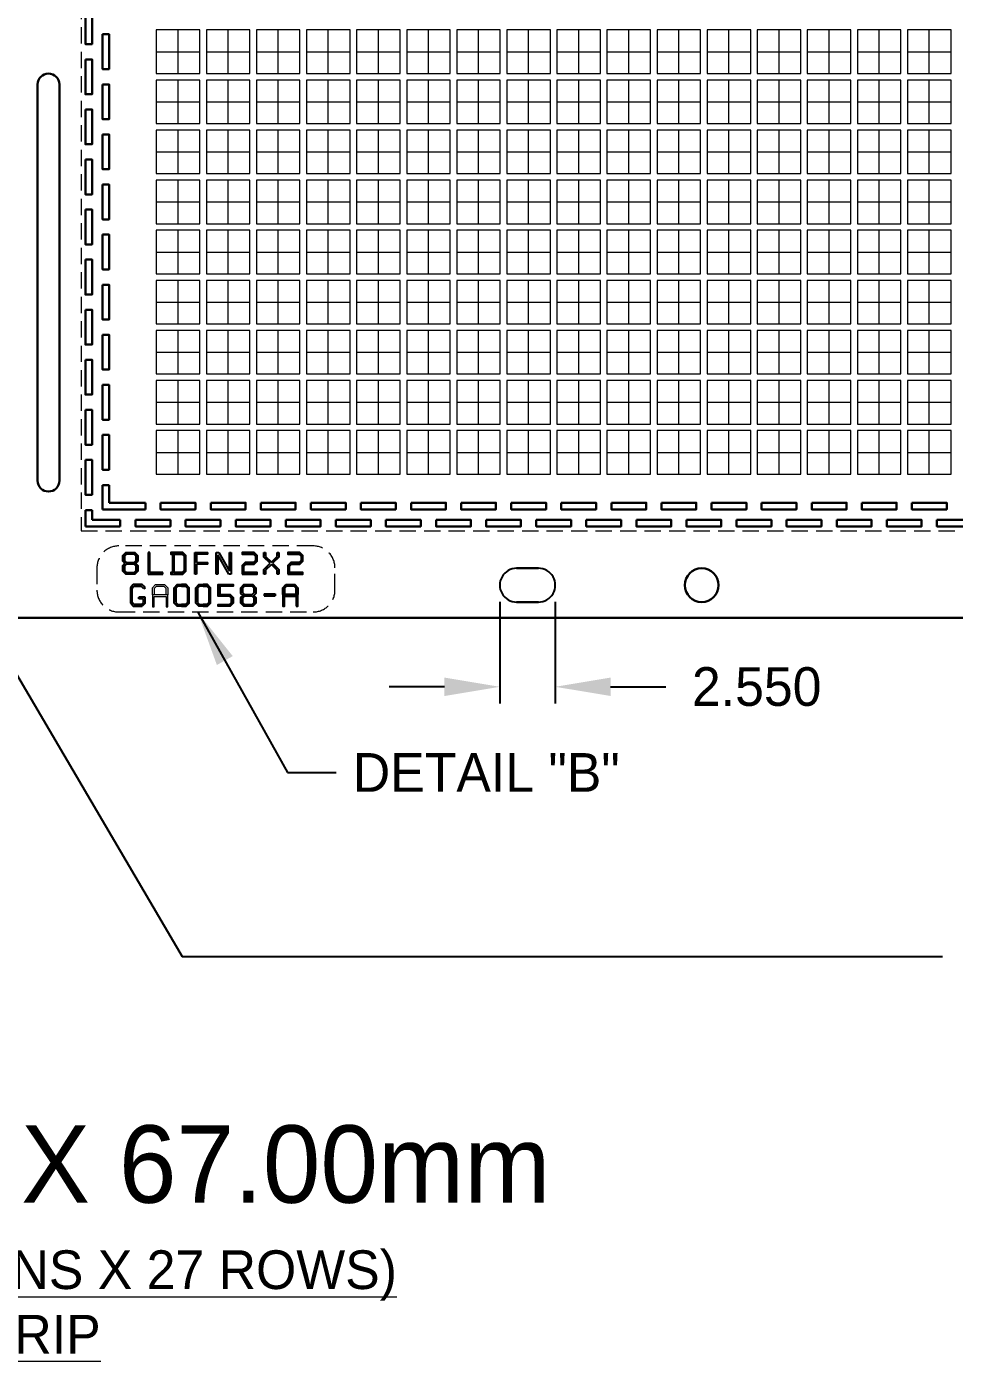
# Model space of a CAD drawing. Extents: x 421 to 684, y -247 to -113.
# Drawn here: x 551.9 to 594.5, y -243.9 to -182.6 of the extents above; entities that cross this region are included whole.
import ezdxf

# ---------------------------------------------------------------- set-up
doc = ezdxf.new("R2010")
doc.units = 0
doc.header["$LTSCALE"] = 3
doc.header["$MEASUREMENT"] = 0
for name, pattern in [('CENTER', [2, 1.25, -0.25, 0.25, -0.25]), ('HIDDEN', [0.375, 0.25, -0.125]), ('PHANTOM', [2.5, 1.25, -0.25, 0.25, -0.25, 0.25, -0.25])]:
    doc.linetypes.add(name, pattern=pattern)
doc.layers.add('5', color=90, linetype='Continuous')
doc.layers.add('998', color=50, linetype='Continuous')
for name, color, linetype, lineweight in [('CLIN', 1, 'CENTER', 15), ('DETAIL', 6, 'HIDDEN', 15), ('DIM', 4, 'Continuous', 13), ('HIDN', 6, 'HIDDEN', 15), ('OBJ', 3, 'Continuous', 30), ('OBJ1', 7, 'Continuous', 30), ('PHANTOM', 5, 'PHANTOM', 15), ('TEXT', 2, 'Continuous', 20)]:
    doc.layers.add(name, color=color, linetype=linetype, lineweight=lineweight)
doc.dimstyles.new('3DEC X 1', dxfattribs={"dimtxt": 1.778, "dimasz": 2.54, "dimexe": 0.762, "dimexo": 0.762, "dimgap": 0.762, "dimtad": 0, "dimdec": 3, "dimzin": 0, "dimdsep": 46, "dimtxsty": 'Standard', "dimcen": 0, "dimadec": 0, "dimazin": 0, "dimtfac": 1, "dimtdec": 3, "dimtofl": 0, "dimtmove": 0, "dimatfit": 3, "dimfxl": 1, "dimtolj": 1, "dimtzin": 0, "dimarcsym": 0})
doc.dimstyles.new('3DEC X 1 DIA', dxfattribs={"dimtxt": 1.778, "dimasz": 2.54, "dimexe": 0.762, "dimexo": 0.762, "dimgap": 0.762, "dimtad": 0, "dimtoh": 1, "dimdec": 3, "dimzin": 0, "dimdsep": 46, "dimtxsty": 'Standard', "dimcen": 0, "dimadec": 0, "dimazin": 0, "dimtfac": 1, "dimtdec": 3, "dimtofl": 0, "dimtmove": 0, "dimatfit": 3, "dimfxl": 1, "dimtolj": 1, "dimtzin": 0, "dimarcsym": 0})

# ---------------------------------------------------------------- blocks, each defined once
blk = doc.blocks.new('*D13')
at = {"layer": 'Defpoints', "color": 0, "transparency": 16777216}
for p in [(1010.191, -297.252), (1012.741, -297.252), (1012.741, -301.92)]:
    blk.add_point(p, dxfattribs=at)
at = {"layer": 'DIM', "color": 0, "lineweight": -2, "transparency": 16777216}
for p, q in [((1010.191, -298.014), (1010.191, -302.682)), ((1012.741, -298.014), (1012.741, -302.682)), ((1007.651, -301.92), (1005.111, -301.92)), ((1015.281, -301.92), (1017.821, -301.92))]:
    blk.add_line(p, q, dxfattribs=at)
at = {"layer": 'DIM', "color": 0, "transparency": 16777216}
for points in [[(1007.651, -301.496), (1007.651, -302.343), (1010.191, -301.92)], [(1015.281, -301.496), (1015.281, -302.343), (1012.741, -301.92)]]:
    blk.add_solid(points, dxfattribs=at)
at = {"layer": 'DIM', "color": 0, "transparency": 16777216, "insert": (1021.991, -301.92), "char_height": 1.778, "attachment_point": 5}
blk.add_mtext('\\A1;2.550', dxfattribs=at)

msp = doc.modelspace()

# ---------------------------------------------------------------- linework, layer by layer
at = {"layer": '5'}
for centre, start, end in [((574.4129, -208.2671), 89.988554, 270.011446), ((575.4132, -208.2671), 269.988554, 90.011446)]:
    msp.add_arc(centre, 0.7749, start, end, dxfattribs=at)
at = {"layer": '998', "extrusion": (0, 0, -1)}
for p, q in [((557.5601, -206.7694), (557.484, -206.7694)), ((557.484, -206.7694), (557.484, -207.7588)), ((557.5601, -207.6827), (557.5601, -206.7694)), ((562.8041, -206.9739), (562.8041, -206.7694)), ((562.8041, -206.7694), (562.8802, -206.7694)), ((563.0915, -207.2633), (562.8041, -206.9739)), ((562.8802, -206.7694), (562.8802, -206.9457)), ((562.8802, -206.9457), (563.1479, -207.2111)), ((563.1479, -207.2111), (563.4091, -206.9454)), ((563.4853, -206.9739), (563.1979, -207.2633)), ((563.4091, -206.9454), (563.4091, -206.7694)), ((563.4091, -206.7694), (563.4853, -206.7694)), ((563.4853, -206.7694), (563.4853, -206.9739)), ((557.484, -207.7588), (558.1652, -207.7588)), ((558.1652, -207.6827), (557.5601, -207.6827)), ((558.1652, -207.7588), (558.1652, -207.6827)), ((562.8041, -207.5506), (563.0915, -207.2633)), ((562.8041, -207.7588), (562.8041, -207.5506)), ((562.8802, -207.7588), (562.8041, -207.7588)), ((563.1479, -207.3193), (562.8802, -207.5825)), ((562.8802, -207.5825), (562.8802, -207.7588)), ((563.4091, -207.5828), (563.1479, -207.3193)), ((563.1979, -207.2633), (563.4853, -207.5506)), ((563.4091, -207.7588), (563.4091, -207.5828)), ((563.4853, -207.7588), (563.4091, -207.7588)), ((563.4853, -207.5506), (563.4853, -207.7588))]:
    msp.add_line(p, q, dxfattribs=at)
at = {"layer": '998'}
for p, q in [((559.6275, -206.8455), (559.6275, -206.7694)), ((559.6275, -206.7694), (560.2325, -206.7694)), ((560.2325, -206.8455), (559.6275, -206.8455)), ((559.6275, -207.7588), (559.6275, -206.8646)), ((559.6275, -206.8646), (559.7036, -206.8646)), ((559.7036, -206.8646), (559.7036, -207.2261)), ((560.2325, -206.8455), (560.2325, -206.7694)), ((560.6137, -207.76), (560.6137, -206.7694)), ((560.6137, -206.7694), (560.744, -206.7694)), ((560.69, -206.8664), (560.69, -207.76)), ((561.1997, -207.76), (560.69, -206.8664)), ((560.744, -206.7694), (561.2232, -207.6266)), ((561.2232, -207.6266), (561.2232, -206.7694)), ((561.2232, -206.7694), (561.2995, -206.7694)), ((561.2995, -206.7694), (561.2995, -207.76)), ((559.7036, -207.7588), (559.6275, -207.7588)), ((559.7036, -207.2261), (560.2325, -207.2261)), ((560.2325, -207.3022), (559.7036, -207.3022)), ((559.7036, -207.3022), (559.7036, -207.7588)), ((560.2325, -207.3022), (560.2325, -207.2261)), ((560.69, -207.76), (560.6137, -207.76)), ((561.2995, -207.76), (561.1997, -207.76)), ((556.8088, -208.2434), (556.6728, -208.3827)), ((556.6728, -208.3827), (556.6728, -208.427)), ((556.7489, -208.4115), (556.8383, -208.3195)), ((557.0134, -208.2434), (556.8088, -208.2434)), ((556.8383, -208.3195), (557.0134, -208.3195)), ((557.218, -208.2434), (557.0134, -208.2434)), ((557.0134, -208.2434), (557.0134, -208.3195)), ((557.0134, -208.3195), (557.0134, -208.2434)), ((557.0134, -208.3195), (557.177, -208.3195)), ((557.2956, -208.4411), (557.177, -208.3195)), ((557.2923, -208.3195), (557.218, -208.2434)), ((557.3539, -208.3827), (557.2923, -208.3195)), ((557.3539, -208.3827), (557.2956, -208.4411)), ((556.6728, -208.427), (556.6728, -209.0935)), ((556.7489, -209.0648), (556.7489, -208.4115)), ((557.0618, -208.8911), (557.0618, -208.8161)), ((557.3539, -208.8161), (557.0618, -208.8161)), ((557.2778, -208.8911), (557.0618, -208.8911)), ((557.2778, -209.0648), (557.2778, -208.8911)), ((557.3539, -209.0935), (557.3539, -208.8161)), ((562.8127, -208.6625), (562.8127, -208.7525)), ((562.8127, -208.6625), (563.3219, -208.6625)), ((562.8127, -208.7525), (563.3219, -208.7525)), ((563.3219, -208.6625), (563.3219, -208.7525)), ((556.6728, -209.0935), (556.8088, -209.2328)), ((556.8383, -209.1567), (556.7489, -209.0648)), ((556.8088, -209.2328), (556.9374, -209.2328)), ((556.9373, -209.1567), (556.8383, -209.1567)), ((557.1884, -209.1567), (556.9373, -209.1567)), ((556.9373, -209.1567), (556.9374, -209.2328)), ((556.9374, -209.2328), (556.9373, -209.1567)), ((556.9374, -209.2328), (557.218, -209.2328)), ((557.1884, -209.1567), (557.2778, -209.0648)), ((557.2923, -209.1567), (557.218, -209.2328)), ((557.3539, -209.0935), (557.2923, -209.1567))]:
    msp.add_line(p, q, dxfattribs=at)
at = {"layer": '998', "extrusion": (0, 0, -1)}
for points in [[(-556.6584, -206.8444), (-556.4927, -206.8444), (-556.4031, -206.9365), (-556.4031, -207.1334), (-556.4927, -207.2254), (-556.6584, -207.2254), (-556.6584, -207.3016), (-556.4927, -207.3016), (-556.4031, -207.3937), (-556.4031, -207.5906), (-556.4927, -207.6826), (-556.6584, -207.6826), (-556.6584, -207.7588), (-556.4631, -207.7588), (-556.3269, -207.6194), (-556.3269, -207.361), (-556.4237, -207.2619), (-556.3269, -207.1674), (-556.3269, -206.9077), (-556.4631, -206.7683), (-556.6584, -206.7683)], [(-557.0089, -207.1674), (-556.9121, -207.2619), (-557.0089, -207.361), (-557.0089, -207.6194), (-556.8727, -207.7588), (-556.6774, -207.7588), (-556.6774, -207.6826), (-556.8431, -207.6826), (-556.9327, -207.5906), (-556.9327, -207.3937), (-556.8431, -207.3016), (-556.6774, -207.3016), (-556.6774, -207.2254), (-556.8431, -207.2254), (-556.9327, -207.1334), (-556.9327, -206.9365), (-556.8431, -206.8444), (-556.6774, -206.8444), (-556.6774, -206.7683), (-556.8727, -206.7683), (-557.0089, -206.9077)], [(-559.1427, -207.5906), (-559.0532, -207.6826), (-558.6904, -207.6826), (-558.6904, -206.8635), (-558.6142, -206.8635), (-558.6142, -207.6826), (-558.537, -207.6826), (-558.537, -207.7588), (-559.0828, -207.7588), (-559.2189, -207.6194), (-559.2189, -206.9077), (-559.0828, -206.7683), (-558.537, -206.7683), (-558.537, -206.8444), (-559.0532, -206.8444), (-559.1427, -206.9365)], [(-561.3877, -209.0946), (-561.2516, -209.234), (-560.7058, -209.234), (-560.7058, -209.1578), (-561.222, -209.1578), (-561.3115, -209.0657), (-561.3115, -208.8645), (-561.222, -208.7724), (-560.7058, -208.7724), (-560.7058, -208.2434), (-561.3877, -208.2434), (-561.3877, -208.3196), (-560.782, -208.3196), (-560.782, -208.6962), (-561.2517, -208.6962), (-561.3877, -208.8339)], [(-562.0849, -208.3196), (-561.9192, -208.3196), (-561.8297, -208.4117), (-561.8297, -208.6085), (-561.9192, -208.7006), (-562.0849, -208.7006), (-562.0849, -208.7768), (-561.9192, -208.7768), (-561.8297, -208.8689), (-561.8297, -209.0657), (-561.9192, -209.1578), (-562.0849, -209.1578), (-562.0849, -209.234), (-561.8896, -209.234), (-561.7535, -209.0946), (-561.7535, -208.8362), (-561.8503, -208.7371), (-561.7535, -208.6426), (-561.7535, -208.3829), (-561.8896, -208.2434), (-562.0849, -208.2434)], [(-562.4354, -208.6426), (-562.3386, -208.7371), (-562.4354, -208.8362), (-562.4354, -209.0946), (-562.2993, -209.234), (-562.104, -209.234), (-562.104, -209.1578), (-562.2697, -209.1578), (-562.3592, -209.0657), (-562.3592, -208.8689), (-562.2697, -208.7768), (-562.104, -208.7768), (-562.104, -208.7006), (-562.2697, -208.7006), (-562.3592, -208.6085), (-562.3592, -208.4117), (-562.2697, -208.3196), (-562.104, -208.3196), (-562.104, -208.2434), (-562.2993, -208.2434), (-562.4354, -208.3829)], [(-563.8129, -208.2434), (-564.2226, -208.2434), (-564.3587, -208.3829), (-564.3587, -208.7006), (-564.2825, -208.7006), (-564.2825, -208.4117), (-564.193, -208.3196), (-563.8425, -208.3196), (-563.753, -208.4117), (-563.753, -208.7006), (-563.6768, -208.7006), (-563.6768, -208.3829)]]:
    msp.add_lwpolyline(points, close=True, dxfattribs=at)
at = {"layer": '998'}
for points in [[(561.8094, -207.7588), (562.4913, -207.7588), (562.4913, -207.6826), (561.8856, -207.6826), (561.8856, -207.3937), (561.9751, -207.3016), (562.3556, -207.3016), (562.4913, -207.1676), (562.4913, -206.9077), (562.3551, -206.7683), (561.8094, -206.7683), (561.8094, -206.8444), (562.3256, -206.8444), (562.4151, -206.9365), (562.4151, -207.1334), (562.3256, -207.2254), (561.9452, -207.2254), (561.8094, -207.3613)], [(563.9058, -207.7588), (564.5877, -207.7588), (564.5877, -207.6826), (563.982, -207.6826), (563.982, -207.3937), (564.0715, -207.3016), (564.452, -207.3016), (564.5877, -207.1676), (564.5877, -206.9077), (564.4516, -206.7683), (563.9058, -206.7683), (563.9058, -206.8444), (564.422, -206.8444), (564.5115, -206.9365), (564.5115, -207.1334), (564.422, -207.2254), (564.0417, -207.2254), (563.9058, -207.3613)], [(558.7629, -209.0654), (558.8523, -209.1578), (559.0276, -209.1578), (559.0276, -209.234), (558.8228, -209.234), (558.6867, -209.0946), (558.6867, -208.3829), (558.8228, -208.2434), (559.0276, -208.2434), (559.0276, -208.3196), (558.8524, -208.3196), (558.7629, -208.4117)], [(559.0276, -208.3196), (559.2022, -208.3196), (559.2924, -208.4068), (559.2924, -209.0657), (559.2029, -209.1578), (559.0276, -209.1578), (559.0276, -209.234), (559.2325, -209.234), (559.3686, -209.0946), (559.3686, -208.6625), (559.3686, -208.3829), (559.2325, -208.2434), (559.0276, -208.2434)], [(559.752, -209.0654), (559.8415, -209.1578), (560.0168, -209.1578), (560.0168, -209.234), (559.812, -209.234), (559.6759, -209.0946), (559.6759, -208.3829), (559.812, -208.2434), (560.0168, -208.2434), (560.0168, -208.3196), (559.8416, -208.3196), (559.752, -208.4117)], [(560.0168, -208.3196), (560.1914, -208.3196), (560.2816, -208.4068), (560.2816, -209.0657), (560.1921, -209.1578), (560.0168, -209.1578), (560.0168, -209.234), (560.2216, -209.234), (560.3578, -209.0946), (560.3578, -208.6625), (560.3578, -208.3829), (560.2216, -208.2434), (560.0168, -208.2434)], [(564.2825, -209.234), (564.3587, -209.234), (564.3587, -208.7006), (564.2825, -208.7006), (563.753, -208.7006), (563.6768, -208.7006), (563.6768, -209.234), (563.753, -209.234), (563.753, -208.7768), (564.2825, -208.7768)]]:
    msp.add_lwpolyline(points, close=True, dxfattribs=at)
at = {"layer": 'CLIN'}
for p, q in [((558.8626, -184.7671), (558.8626, -182.7671)), ((561.1626, -184.7671), (561.1626, -182.7671)), ((563.4626, -184.7671), (563.4626, -182.7671)), ((565.7626, -184.7671), (565.7626, -182.7671)), ((568.0626, -184.7671), (568.0626, -182.7671)), ((570.3626, -184.7671), (570.3626, -182.7671)), ((572.6626, -184.7671), (572.6626, -182.7671)), ((574.9626, -184.7671), (574.9626, -182.7671)), ((577.2626, -184.7671), (577.2626, -182.7671)), ((579.5626, -184.7671), (579.5626, -182.7671)), ((581.8626, -184.7671), (581.8626, -182.7671)), ((584.1626, -184.7671), (584.1626, -182.7671)), ((586.4626, -184.7671), (586.4626, -182.7671)), ((588.7626, -184.7671), (588.7626, -182.7671)), ((591.0626, -184.7671), (591.0626, -182.7671)), ((593.3626, -184.7671), (593.3626, -182.7671)), ((557.8626, -183.7671), (559.8626, -183.7671)), ((560.1626, -183.7671), (562.1626, -183.7671)), ((562.4626, -183.7671), (564.4626, -183.7671)), ((564.7626, -183.7671), (566.7626, -183.7671)), ((567.0626, -183.7671), (569.0626, -183.7671)), ((569.3626, -183.7671), (571.3626, -183.7671)), ((571.6626, -183.7671), (573.6626, -183.7671)), ((573.9626, -183.7671), (575.9626, -183.7671)), ((576.2626, -183.7671), (578.2626, -183.7671)), ((578.5626, -183.7671), (580.5626, -183.7671)), ((580.8626, -183.7671), (582.8626, -183.7671)), ((583.1626, -183.7671), (585.1626, -183.7671)), ((585.4626, -183.7671), (587.4626, -183.7671)), ((587.7626, -183.7671), (589.7626, -183.7671)), ((590.0626, -183.7671), (592.0626, -183.7671)), ((592.3626, -183.7671), (594.3626, -183.7671)), ((558.8626, -187.0671), (558.8626, -185.0671)), ((561.1626, -187.0671), (561.1626, -185.0671)), ((563.4626, -187.0671), (563.4626, -185.0671)), ((565.7626, -187.0671), (565.7626, -185.0671)), ((568.0626, -187.0671), (568.0626, -185.0671)), ((570.3626, -187.0671), (570.3626, -185.0671)), ((572.6626, -187.0671), (572.6626, -185.0671)), ((574.9626, -187.0671), (574.9626, -185.0671)), ((577.2626, -187.0671), (577.2626, -185.0671)), ((579.5626, -187.0671), (579.5626, -185.0671)), ((581.8626, -187.0671), (581.8626, -185.0671)), ((584.1626, -187.0671), (584.1626, -185.0671)), ((586.4626, -187.0671), (586.4626, -185.0671)), ((588.7626, -187.0671), (588.7626, -185.0671)), ((591.0626, -187.0671), (591.0626, -185.0671)), ((593.3626, -187.0671), (593.3626, -185.0671)), ((557.8626, -186.0671), (559.8626, -186.0671)), ((560.1626, -186.0671), (562.1626, -186.0671)), ((562.4626, -186.0671), (564.4626, -186.0671)), ((564.7626, -186.0671), (566.7626, -186.0671)), ((567.0626, -186.0671), (569.0626, -186.0671)), ((569.3626, -186.0671), (571.3626, -186.0671)), ((571.6626, -186.0671), (573.6626, -186.0671)), ((573.9626, -186.0671), (575.9626, -186.0671)), ((576.2626, -186.0671), (578.2626, -186.0671)), ((578.5626, -186.0671), (580.5626, -186.0671)), ((580.8626, -186.0671), (582.8626, -186.0671)), ((583.1626, -186.0671), (585.1626, -186.0671)), ((585.4626, -186.0671), (587.4626, -186.0671)), ((587.7626, -186.0671), (589.7626, -186.0671)), ((590.0626, -186.0671), (592.0626, -186.0671)), ((592.3626, -186.0671), (594.3626, -186.0671)), ((558.8626, -189.3671), (558.8626, -187.3671)), ((561.1626, -189.3671), (561.1626, -187.3671)), ((563.4626, -189.3671), (563.4626, -187.3671)), ((565.7626, -189.3671), (565.7626, -187.3671)), ((568.0626, -189.3671), (568.0626, -187.3671)), ((570.3626, -189.3671), (570.3626, -187.3671)), ((572.6626, -189.3671), (572.6626, -187.3671)), ((574.9626, -189.3671), (574.9626, -187.3671)), ((577.2626, -189.3671), (577.2626, -187.3671)), ((579.5626, -189.3671), (579.5626, -187.3671)), ((581.8626, -189.3671), (581.8626, -187.3671)), ((584.1626, -189.3671), (584.1626, -187.3671)), ((586.4626, -189.3671), (586.4626, -187.3671)), ((588.7626, -189.3671), (588.7626, -187.3671)), ((591.0626, -189.3671), (591.0626, -187.3671)), ((593.3626, -189.3671), (593.3626, -187.3671)), ((557.8626, -188.3671), (559.8626, -188.3671)), ((560.1626, -188.3671), (562.1626, -188.3671)), ((562.4626, -188.3671), (564.4626, -188.3671)), ((564.7626, -188.3671), (566.7626, -188.3671)), ((567.0626, -188.3671), (569.0626, -188.3671)), ((569.3626, -188.3671), (571.3626, -188.3671)), ((571.6626, -188.3671), (573.6626, -188.3671)), ((573.9626, -188.3671), (575.9626, -188.3671)), ((576.2626, -188.3671), (578.2626, -188.3671)), ((578.5626, -188.3671), (580.5626, -188.3671)), ((580.8626, -188.3671), (582.8626, -188.3671)), ((583.1626, -188.3671), (585.1626, -188.3671)), ((585.4626, -188.3671), (587.4626, -188.3671)), ((587.7626, -188.3671), (589.7626, -188.3671)), ((590.0626, -188.3671), (592.0626, -188.3671)), ((592.3626, -188.3671), (594.3626, -188.3671)), ((558.8626, -191.6671), (558.8626, -189.6671)), ((561.1626, -191.6671), (561.1626, -189.6671)), ((563.4626, -191.6671), (563.4626, -189.6671)), ((565.7626, -191.6671), (565.7626, -189.6671)), ((568.0626, -191.6671), (568.0626, -189.6671)), ((570.3626, -191.6671), (570.3626, -189.6671)), ((572.6626, -191.6671), (572.6626, -189.6671)), ((574.9626, -191.6671), (574.9626, -189.6671)), ((577.2626, -191.6671), (577.2626, -189.6671)), ((579.5626, -191.6671), (579.5626, -189.6671)), ((581.8626, -191.6671), (581.8626, -189.6671)), ((584.1626, -191.6671), (584.1626, -189.6671)), ((586.4626, -191.6671), (586.4626, -189.6671)), ((588.7626, -191.6671), (588.7626, -189.6671)), ((591.0626, -191.6671), (591.0626, -189.6671)), ((593.3626, -191.6671), (593.3626, -189.6671)), ((557.8626, -190.6671), (559.8626, -190.6671)), ((560.1626, -190.6671), (562.1626, -190.6671)), ((562.4626, -190.6671), (564.4626, -190.6671)), ((564.7626, -190.6671), (566.7626, -190.6671)), ((567.0626, -190.6671), (569.0626, -190.6671)), ((569.3626, -190.6671), (571.3626, -190.6671)), ((571.6626, -190.6671), (573.6626, -190.6671)), ((573.9626, -190.6671), (575.9626, -190.6671)), ((576.2626, -190.6671), (578.2626, -190.6671)), ((578.5626, -190.6671), (580.5626, -190.6671)), ((580.8626, -190.6671), (582.8626, -190.6671)), ((583.1626, -190.6671), (585.1626, -190.6671)), ((585.4626, -190.6671), (587.4626, -190.6671)), ((587.7626, -190.6671), (589.7626, -190.6671)), ((590.0626, -190.6671), (592.0626, -190.6671)), ((592.3626, -190.6671), (594.3626, -190.6671)), ((558.8626, -193.9671), (558.8626, -191.9671)), ((561.1626, -193.9671), (561.1626, -191.9671)), ((563.4626, -193.9671), (563.4626, -191.9671)), ((565.7626, -193.9671), (565.7626, -191.9671)), ((568.0626, -193.9671), (568.0626, -191.9671)), ((570.3626, -193.9671), (570.3626, -191.9671)), ((572.6626, -193.9671), (572.6626, -191.9671)), ((574.9626, -193.9671), (574.9626, -191.9671)), ((577.2626, -193.9671), (577.2626, -191.9671)), ((579.5626, -193.9671), (579.5626, -191.9671)), ((581.8626, -193.9671), (581.8626, -191.9671)), ((584.1626, -193.9671), (584.1626, -191.9671)), ((586.4626, -193.9671), (586.4626, -191.9671)), ((588.7626, -193.9671), (588.7626, -191.9671)), ((591.0626, -193.9671), (591.0626, -191.9671)), ((593.3626, -193.9671), (593.3626, -191.9671)), ((557.8626, -192.9671), (559.8626, -192.9671)), ((560.1626, -192.9671), (562.1626, -192.9671)), ((562.4626, -192.9671), (564.4626, -192.9671)), ((564.7626, -192.9671), (566.7626, -192.9671)), ((567.0626, -192.9671), (569.0626, -192.9671)), ((569.3626, -192.9671), (571.3626, -192.9671)), ((571.6626, -192.9671), (573.6626, -192.9671)), ((573.9626, -192.9671), (575.9626, -192.9671)), ((576.2626, -192.9671), (578.2626, -192.9671)), ((578.5626, -192.9671), (580.5626, -192.9671)), ((580.8626, -192.9671), (582.8626, -192.9671)), ((583.1626, -192.9671), (585.1626, -192.9671)), ((585.4626, -192.9671), (587.4626, -192.9671)), ((587.7626, -192.9671), (589.7626, -192.9671)), ((590.0626, -192.9671), (592.0626, -192.9671)), ((592.3626, -192.9671), (594.3626, -192.9671)), ((558.8626, -196.2671), (558.8626, -194.2671)), ((561.1626, -196.2671), (561.1626, -194.2671)), ((563.4626, -196.2671), (563.4626, -194.2671)), ((565.7626, -196.2671), (565.7626, -194.2671)), ((568.0626, -196.2671), (568.0626, -194.2671)), ((570.3626, -196.2671), (570.3626, -194.2671)), ((572.6626, -196.2671), (572.6626, -194.2671)), ((574.9626, -196.2671), (574.9626, -194.2671)), ((577.2626, -196.2671), (577.2626, -194.2671)), ((579.5626, -196.2671), (579.5626, -194.2671)), ((581.8626, -196.2671), (581.8626, -194.2671)), ((584.1626, -196.2671), (584.1626, -194.2671)), ((586.4626, -196.2671), (586.4626, -194.2671)), ((588.7626, -196.2671), (588.7626, -194.2671)), ((591.0626, -196.2671), (591.0626, -194.2671)), ((593.3626, -196.2671), (593.3626, -194.2671)), ((557.8626, -195.2671), (559.8626, -195.2671)), ((560.1626, -195.2671), (562.1626, -195.2671)), ((562.4626, -195.2671), (564.4626, -195.2671)), ((564.7626, -195.2671), (566.7626, -195.2671)), ((567.0626, -195.2671), (569.0626, -195.2671)), ((569.3626, -195.2671), (571.3626, -195.2671)), ((571.6626, -195.2671), (573.6626, -195.2671)), ((573.9626, -195.2671), (575.9626, -195.2671)), ((576.2626, -195.2671), (578.2626, -195.2671)), ((578.5626, -195.2671), (580.5626, -195.2671)), ((580.8626, -195.2671), (582.8626, -195.2671)), ((583.1626, -195.2671), (585.1626, -195.2671)), ((585.4626, -195.2671), (587.4626, -195.2671)), ((587.7626, -195.2671), (589.7626, -195.2671)), ((590.0626, -195.2671), (592.0626, -195.2671)), ((592.3626, -195.2671), (594.3626, -195.2671)), ((558.8626, -198.5671), (558.8626, -196.5671)), ((561.1626, -198.5671), (561.1626, -196.5671)), ((563.4626, -198.5671), (563.4626, -196.5671)), ((565.7626, -198.5671), (565.7626, -196.5671)), ((568.0626, -198.5671), (568.0626, -196.5671)), ((570.3626, -198.5671), (570.3626, -196.5671)), ((572.6626, -198.5671), (572.6626, -196.5671)), ((574.9626, -198.5671), (574.9626, -196.5671)), ((577.2626, -198.5671), (577.2626, -196.5671)), ((579.5626, -198.5671), (579.5626, -196.5671)), ((581.8626, -198.5671), (581.8626, -196.5671)), ((584.1626, -198.5671), (584.1626, -196.5671)), ((586.4626, -198.5671), (586.4626, -196.5671)), ((588.7626, -198.5671), (588.7626, -196.5671)), ((591.0626, -198.5671), (591.0626, -196.5671)), ((593.3626, -198.5671), (593.3626, -196.5671)), ((557.8626, -197.5671), (559.8626, -197.5671)), ((560.1626, -197.5671), (562.1626, -197.5671)), ((562.4626, -197.5671), (564.4626, -197.5671)), ((564.7626, -197.5671), (566.7626, -197.5671)), ((567.0626, -197.5671), (569.0626, -197.5671)), ((569.3626, -197.5671), (571.3626, -197.5671)), ((571.6626, -197.5671), (573.6626, -197.5671)), ((573.9626, -197.5671), (575.9626, -197.5671)), ((576.2626, -197.5671), (578.2626, -197.5671)), ((578.5626, -197.5671), (580.5626, -197.5671)), ((580.8626, -197.5671), (582.8626, -197.5671)), ((583.1626, -197.5671), (585.1626, -197.5671)), ((585.4626, -197.5671), (587.4626, -197.5671)), ((587.7626, -197.5671), (589.7626, -197.5671)), ((590.0626, -197.5671), (592.0626, -197.5671)), ((592.3626, -197.5671), (594.3626, -197.5671)), ((558.8626, -200.8671), (558.8626, -198.8671)), ((561.1626, -200.8671), (561.1626, -198.8671)), ((563.4626, -200.8671), (563.4626, -198.8671)), ((565.7626, -200.8671), (565.7626, -198.8671)), ((568.0626, -200.8671), (568.0626, -198.8671)), ((570.3626, -200.8671), (570.3626, -198.8671)), ((572.6626, -200.8671), (572.6626, -198.8671)), ((574.9626, -200.8671), (574.9626, -198.8671)), ((577.2626, -200.8671), (577.2626, -198.8671)), ((579.5626, -200.8671), (579.5626, -198.8671)), ((581.8626, -200.8671), (581.8626, -198.8671)), ((584.1626, -200.8671), (584.1626, -198.8671)), ((586.4626, -200.8671), (586.4626, -198.8671)), ((588.7626, -200.8671), (588.7626, -198.8671)), ((591.0626, -200.8671), (591.0626, -198.8671)), ((593.3626, -200.8671), (593.3626, -198.8671)), ((557.8626, -199.8671), (559.8626, -199.8671)), ((560.1626, -199.8671), (562.1626, -199.8671)), ((562.4626, -199.8671), (564.4626, -199.8671)), ((564.7626, -199.8671), (566.7626, -199.8671)), ((567.0626, -199.8671), (569.0626, -199.8671)), ((569.3626, -199.8671), (571.3626, -199.8671)), ((571.6626, -199.8671), (573.6626, -199.8671)), ((573.9626, -199.8671), (575.9626, -199.8671)), ((576.2626, -199.8671), (578.2626, -199.8671)), ((578.5626, -199.8671), (580.5626, -199.8671)), ((580.8626, -199.8671), (582.8626, -199.8671)), ((583.1626, -199.8671), (585.1626, -199.8671)), ((585.4626, -199.8671), (587.4626, -199.8671)), ((587.7626, -199.8671), (589.7626, -199.8671)), ((590.0626, -199.8671), (592.0626, -199.8671)), ((592.3626, -199.8671), (594.3626, -199.8671)), ((558.8626, -203.1671), (558.8626, -201.1671)), ((561.1626, -203.1671), (561.1626, -201.1671)), ((563.4626, -203.1671), (563.4626, -201.1671)), ((565.7626, -203.1671), (565.7626, -201.1671)), ((568.0626, -203.1671), (568.0626, -201.1671)), ((570.3626, -203.1671), (570.3626, -201.1671)), ((572.6626, -203.1671), (572.6626, -201.1671)), ((574.9626, -203.1671), (574.9626, -201.1671)), ((577.2626, -203.1671), (577.2626, -201.1671)), ((579.5626, -203.1671), (579.5626, -201.1671)), ((581.8626, -203.1671), (581.8626, -201.1671)), ((584.1626, -203.1671), (584.1626, -201.1671)), ((586.4626, -203.1671), (586.4626, -201.1671)), ((588.7626, -203.1671), (588.7626, -201.1671)), ((591.0626, -203.1671), (591.0626, -201.1671)), ((593.3626, -203.1671), (593.3626, -201.1671)), ((557.8626, -202.1671), (559.8626, -202.1671)), ((560.1626, -202.1671), (562.1626, -202.1671)), ((562.4626, -202.1671), (564.4626, -202.1671)), ((564.7626, -202.1671), (566.7626, -202.1671)), ((567.0626, -202.1671), (569.0626, -202.1671)), ((569.3626, -202.1671), (571.3626, -202.1671)), ((571.6626, -202.1671), (573.6626, -202.1671)), ((573.9626, -202.1671), (575.9626, -202.1671)), ((576.2626, -202.1671), (578.2626, -202.1671)), ((578.5626, -202.1671), (580.5626, -202.1671)), ((580.8626, -202.1671), (582.8626, -202.1671)), ((583.1626, -202.1671), (585.1626, -202.1671)), ((585.4626, -202.1671), (587.4626, -202.1671)), ((587.7626, -202.1671), (589.7626, -202.1671)), ((590.0626, -202.1671), (592.0626, -202.1671)), ((592.3626, -202.1671), (594.3626, -202.1671))]:
    msp.add_line(p, q, dxfattribs=at)
at = {"layer": 'DETAIL'}
msp.add_lwpolyline([(556.1383, -209.4969), (565.0697, -209.4969, 0.4142136), (566.0697, -208.4969), (566.0697, -207.4641, 0.4142136), (565.0697, -206.4641), (556.1383, -206.4641, 0.4142136), (555.1383, -207.4641), (555.1383, -208.4969, 0.4142136)], format="xyb", close=True, dxfattribs=at)
at = {"layer": 'HIDN'}
msp.add_lwpolyline([(671.4126, -138.7671), (554.4126, -138.7671), (554.4126, -205.7671), (671.4126, -205.7671)], close=True, dxfattribs=at)
at = {"layer": 'OBJ'}
for p, q in [((574.4131, -207.4921), (575.4131, -207.4921)), ((574.4131, -209.0421), (575.4131, -209.042)), ((670.9126, -209.7671), (434.9126, -209.7671))]:
    msp.add_line(p, q, dxfattribs=at)
msp.add_lwpolyline([(552.4126, -185.2671, -1), (553.4126, -185.2671), (553.4126, -203.4671, -1), (552.4126, -203.4671)], format="xyb", close=True, dxfattribs=at)
msp.add_circle((582.9126, -208.2671), 0.775, dxfattribs=at)
at = {"layer": 'OBJ1'}
for p, q in [((555.6946, -203.6671), (555.3946, -203.6671)), ((555.3946, -203.6671), (555.3946, -204.7851)), ((555.6946, -204.4851), (555.6946, -203.6671)), ((557.3626, -204.4851), (555.6946, -204.4851)), ((557.3626, -204.7851), (557.3626, -204.4851)), ((554.9126, -204.8171), (554.6126, -204.8171)), ((554.6126, -204.8171), (554.6126, -205.5671)), ((554.9126, -205.2671), (554.9126, -204.8171)), ((556.2126, -205.2671), (554.9126, -205.2671)), ((555.3946, -204.7851), (557.3626, -204.7851)), ((556.2126, -205.2671), (556.2126, -205.5671)), ((554.6126, -205.5671), (556.2126, -205.5671))]:
    msp.add_line(p, q, dxfattribs=at)
for points in [[(554.6126, -181.8171), (554.9126, -181.8171), (554.9126, -183.4171), (554.6126, -183.4171)], [(555.3946, -182.9671), (555.6946, -182.9671), (555.6946, -184.5671), (555.3946, -184.5671)], [(554.6126, -184.1171), (554.9126, -184.1171), (554.9126, -185.7171), (554.6126, -185.7171)], [(555.3946, -185.2671), (555.6946, -185.2671), (555.6946, -186.8671), (555.3946, -186.8671)], [(554.6126, -186.4171), (554.9126, -186.4171), (554.9126, -188.0171), (554.6126, -188.0171)], [(555.3946, -187.5671), (555.6946, -187.5671), (555.6946, -189.1671), (555.3946, -189.1671)], [(554.6126, -188.7171), (554.9126, -188.7171), (554.9126, -190.3171), (554.6126, -190.3171)], [(555.3946, -189.8671), (555.6946, -189.8671), (555.6946, -191.4671), (555.3946, -191.4671)], [(554.6126, -191.0171), (554.9126, -191.0171), (554.9126, -192.6171), (554.6126, -192.6171)], [(555.3946, -192.1671), (555.6946, -192.1671), (555.6946, -193.7671), (555.3946, -193.7671)], [(554.6126, -193.3171), (554.9126, -193.3171), (554.9126, -194.9171), (554.6126, -194.9171)], [(555.3946, -194.4671), (555.6946, -194.4671), (555.6946, -196.0671), (555.3946, -196.0671)], [(554.6126, -195.6171), (554.9126, -195.6171), (554.9126, -197.2171), (554.6126, -197.2171)], [(555.3946, -196.7671), (555.6946, -196.7671), (555.6946, -198.3671), (555.3946, -198.3671)], [(554.6126, -197.9171), (554.9126, -197.9171), (554.9126, -199.5171), (554.6126, -199.5171)], [(555.3946, -199.0671), (555.6946, -199.0671), (555.6946, -200.6671), (555.3946, -200.6671)], [(554.6126, -200.2171), (554.9126, -200.2171), (554.9126, -201.8171), (554.6126, -201.8171)], [(555.3946, -201.3671), (555.6946, -201.3671), (555.6946, -202.9671), (555.3946, -202.9671)], [(554.6126, -202.5171), (554.9126, -202.5171), (554.9126, -204.1171), (554.6126, -204.1171)], [(558.0626, -204.4851), (559.6626, -204.4851), (559.6626, -204.7851), (558.0626, -204.7851)], [(560.3626, -204.4851), (561.9626, -204.4851), (561.9626, -204.7851), (560.3626, -204.7851)], [(562.6626, -204.4851), (564.2626, -204.4851), (564.2626, -204.7851), (562.6626, -204.7851)], [(564.9626, -204.4851), (566.5626, -204.4851), (566.5626, -204.7851), (564.9626, -204.7851)], [(567.2626, -204.4851), (568.8626, -204.4851), (568.8626, -204.7851), (567.2626, -204.7851)], [(569.5626, -204.4851), (571.1626, -204.4851), (571.1626, -204.7851), (569.5626, -204.7851)], [(571.8626, -204.4851), (573.4626, -204.4851), (573.4626, -204.7851), (571.8626, -204.7851)], [(574.1626, -204.4851), (575.7626, -204.4851), (575.7626, -204.7851), (574.1626, -204.7851)], [(576.4626, -204.4851), (578.0626, -204.4851), (578.0626, -204.7851), (576.4626, -204.7851)], [(578.7626, -204.4851), (580.3626, -204.4851), (580.3626, -204.7851), (578.7626, -204.7851)], [(581.0626, -204.4851), (582.6626, -204.4851), (582.6626, -204.7851), (581.0626, -204.7851)], [(583.3626, -204.4851), (584.9626, -204.4851), (584.9626, -204.7851), (583.3626, -204.7851)], [(585.6626, -204.4851), (587.2626, -204.4851), (587.2626, -204.7851), (585.6626, -204.7851)], [(587.9626, -204.4851), (589.5626, -204.4851), (589.5626, -204.7851), (587.9626, -204.7851)], [(590.2626, -204.4851), (591.8626, -204.4851), (591.8626, -204.7851), (590.2626, -204.7851)], [(592.5626, -204.4851), (594.1626, -204.4851), (594.1626, -204.7851), (592.5626, -204.7851)], [(556.9126, -205.2671), (558.5126, -205.2671), (558.5126, -205.5671), (556.9126, -205.5671)], [(559.2126, -205.2671), (560.8126, -205.2671), (560.8126, -205.5671), (559.2126, -205.5671)], [(561.5126, -205.2671), (563.1126, -205.2671), (563.1126, -205.5671), (561.5126, -205.5671)], [(563.8126, -205.2671), (565.4126, -205.2671), (565.4126, -205.5671), (563.8126, -205.5671)], [(566.1126, -205.2671), (567.7126, -205.2671), (567.7126, -205.5671), (566.1126, -205.5671)], [(568.4126, -205.2671), (570.0126, -205.2671), (570.0126, -205.5671), (568.4126, -205.5671)], [(570.7126, -205.2671), (572.3126, -205.2671), (572.3126, -205.5671), (570.7126, -205.5671)], [(573.0126, -205.2671), (574.6126, -205.2671), (574.6126, -205.5671), (573.0126, -205.5671)], [(575.3126, -205.2671), (576.9126, -205.2671), (576.9126, -205.5671), (575.3126, -205.5671)], [(577.6126, -205.2671), (579.2126, -205.2671), (579.2126, -205.5671), (577.6126, -205.5671)], [(579.9126, -205.2671), (581.5126, -205.2671), (581.5126, -205.5671), (579.9126, -205.5671)], [(582.2126, -205.2671), (583.8126, -205.2671), (583.8126, -205.5671), (582.2126, -205.5671)], [(584.5126, -205.2671), (586.1126, -205.2671), (586.1126, -205.5671), (584.5126, -205.5671)], [(586.8126, -205.2671), (588.4126, -205.2671), (588.4126, -205.5671), (586.8126, -205.5671)], [(589.1126, -205.2671), (590.7126, -205.2671), (590.7126, -205.5671), (589.1126, -205.5671)], [(591.4126, -205.2671), (593.0126, -205.2671), (593.0126, -205.5671), (591.4126, -205.5671)], [(593.7126, -205.2671), (595.3126, -205.2671), (595.3126, -205.5671), (593.7126, -205.5671)]]:
    msp.add_lwpolyline(points, close=True, dxfattribs=at)
at = {"layer": 'PHANTOM'}
for points in [[(557.8626, -184.7671), (559.8626, -184.7671), (559.8626, -182.7671), (557.8626, -182.7671)], [(560.1626, -184.7671), (562.1626, -184.7671), (562.1626, -182.7671), (560.1626, -182.7671)], [(562.4626, -184.7671), (564.4626, -184.7671), (564.4626, -182.7671), (562.4626, -182.7671)], [(564.7626, -184.7671), (566.7626, -184.7671), (566.7626, -182.7671), (564.7626, -182.7671)], [(567.0626, -184.7671), (569.0626, -184.7671), (569.0626, -182.7671), (567.0626, -182.7671)], [(569.3626, -184.7671), (571.3626, -184.7671), (571.3626, -182.7671), (569.3626, -182.7671)], [(571.6626, -184.7671), (573.6626, -184.7671), (573.6626, -182.7671), (571.6626, -182.7671)], [(573.9626, -184.7671), (575.9626, -184.7671), (575.9626, -182.7671), (573.9626, -182.7671)], [(576.2626, -184.7671), (578.2626, -184.7671), (578.2626, -182.7671), (576.2626, -182.7671)], [(578.5626, -184.7671), (580.5626, -184.7671), (580.5626, -182.7671), (578.5626, -182.7671)], [(580.8626, -184.7671), (582.8626, -184.7671), (582.8626, -182.7671), (580.8626, -182.7671)], [(583.1626, -184.7671), (585.1626, -184.7671), (585.1626, -182.7671), (583.1626, -182.7671)], [(585.4626, -184.7671), (587.4626, -184.7671), (587.4626, -182.7671), (585.4626, -182.7671)], [(587.7626, -184.7671), (589.7626, -184.7671), (589.7626, -182.7671), (587.7626, -182.7671)], [(590.0626, -184.7671), (592.0626, -184.7671), (592.0626, -182.7671), (590.0626, -182.7671)], [(592.3626, -184.7671), (594.3626, -184.7671), (594.3626, -182.7671), (592.3626, -182.7671)], [(557.8626, -187.0671), (559.8626, -187.0671), (559.8626, -185.0671), (557.8626, -185.0671)], [(560.1626, -187.0671), (562.1626, -187.0671), (562.1626, -185.0671), (560.1626, -185.0671)], [(562.4626, -187.0671), (564.4626, -187.0671), (564.4626, -185.0671), (562.4626, -185.0671)], [(564.7626, -187.0671), (566.7626, -187.0671), (566.7626, -185.0671), (564.7626, -185.0671)], [(567.0626, -187.0671), (569.0626, -187.0671), (569.0626, -185.0671), (567.0626, -185.0671)], [(569.3626, -187.0671), (571.3626, -187.0671), (571.3626, -185.0671), (569.3626, -185.0671)], [(571.6626, -187.0671), (573.6626, -187.0671), (573.6626, -185.0671), (571.6626, -185.0671)], [(573.9626, -187.0671), (575.9626, -187.0671), (575.9626, -185.0671), (573.9626, -185.0671)], [(576.2626, -187.0671), (578.2626, -187.0671), (578.2626, -185.0671), (576.2626, -185.0671)], [(578.5626, -187.0671), (580.5626, -187.0671), (580.5626, -185.0671), (578.5626, -185.0671)], [(580.8626, -187.0671), (582.8626, -187.0671), (582.8626, -185.0671), (580.8626, -185.0671)], [(583.1626, -187.0671), (585.1626, -187.0671), (585.1626, -185.0671), (583.1626, -185.0671)], [(585.4626, -187.0671), (587.4626, -187.0671), (587.4626, -185.0671), (585.4626, -185.0671)], [(587.7626, -187.0671), (589.7626, -187.0671), (589.7626, -185.0671), (587.7626, -185.0671)], [(590.0626, -187.0671), (592.0626, -187.0671), (592.0626, -185.0671), (590.0626, -185.0671)], [(592.3626, -187.0671), (594.3626, -187.0671), (594.3626, -185.0671), (592.3626, -185.0671)], [(557.8626, -189.3671), (559.8626, -189.3671), (559.8626, -187.3671), (557.8626, -187.3671)], [(560.1626, -189.3671), (562.1626, -189.3671), (562.1626, -187.3671), (560.1626, -187.3671)], [(562.4626, -189.3671), (564.4626, -189.3671), (564.4626, -187.3671), (562.4626, -187.3671)], [(564.7626, -189.3671), (566.7626, -189.3671), (566.7626, -187.3671), (564.7626, -187.3671)], [(567.0626, -189.3671), (569.0626, -189.3671), (569.0626, -187.3671), (567.0626, -187.3671)], [(569.3626, -189.3671), (571.3626, -189.3671), (571.3626, -187.3671), (569.3626, -187.3671)], [(571.6626, -189.3671), (573.6626, -189.3671), (573.6626, -187.3671), (571.6626, -187.3671)], [(573.9626, -189.3671), (575.9626, -189.3671), (575.9626, -187.3671), (573.9626, -187.3671)], [(576.2626, -189.3671), (578.2626, -189.3671), (578.2626, -187.3671), (576.2626, -187.3671)], [(578.5626, -189.3671), (580.5626, -189.3671), (580.5626, -187.3671), (578.5626, -187.3671)], [(580.8626, -189.3671), (582.8626, -189.3671), (582.8626, -187.3671), (580.8626, -187.3671)], [(583.1626, -189.3671), (585.1626, -189.3671), (585.1626, -187.3671), (583.1626, -187.3671)], [(585.4626, -189.3671), (587.4626, -189.3671), (587.4626, -187.3671), (585.4626, -187.3671)], [(587.7626, -189.3671), (589.7626, -189.3671), (589.7626, -187.3671), (587.7626, -187.3671)], [(590.0626, -189.3671), (592.0626, -189.3671), (592.0626, -187.3671), (590.0626, -187.3671)], [(592.3626, -189.3671), (594.3626, -189.3671), (594.3626, -187.3671), (592.3626, -187.3671)], [(557.8626, -191.6671), (559.8626, -191.6671), (559.8626, -189.6671), (557.8626, -189.6671)], [(560.1626, -191.6671), (562.1626, -191.6671), (562.1626, -189.6671), (560.1626, -189.6671)], [(562.4626, -191.6671), (564.4626, -191.6671), (564.4626, -189.6671), (562.4626, -189.6671)], [(564.7626, -191.6671), (566.7626, -191.6671), (566.7626, -189.6671), (564.7626, -189.6671)], [(567.0626, -191.6671), (569.0626, -191.6671), (569.0626, -189.6671), (567.0626, -189.6671)], [(569.3626, -191.6671), (571.3626, -191.6671), (571.3626, -189.6671), (569.3626, -189.6671)], [(571.6626, -191.6671), (573.6626, -191.6671), (573.6626, -189.6671), (571.6626, -189.6671)], [(573.9626, -191.6671), (575.9626, -191.6671), (575.9626, -189.6671), (573.9626, -189.6671)], [(576.2626, -191.6671), (578.2626, -191.6671), (578.2626, -189.6671), (576.2626, -189.6671)], [(578.5626, -191.6671), (580.5626, -191.6671), (580.5626, -189.6671), (578.5626, -189.6671)], [(580.8626, -191.6671), (582.8626, -191.6671), (582.8626, -189.6671), (580.8626, -189.6671)], [(583.1626, -191.6671), (585.1626, -191.6671), (585.1626, -189.6671), (583.1626, -189.6671)], [(585.4626, -191.6671), (587.4626, -191.6671), (587.4626, -189.6671), (585.4626, -189.6671)], [(587.7626, -191.6671), (589.7626, -191.6671), (589.7626, -189.6671), (587.7626, -189.6671)], [(590.0626, -191.6671), (592.0626, -191.6671), (592.0626, -189.6671), (590.0626, -189.6671)], [(592.3626, -191.6671), (594.3626, -191.6671), (594.3626, -189.6671), (592.3626, -189.6671)], [(557.8626, -193.9671), (559.8626, -193.9671), (559.8626, -191.9671), (557.8626, -191.9671)], [(560.1626, -193.9671), (562.1626, -193.9671), (562.1626, -191.9671), (560.1626, -191.9671)], [(562.4626, -193.9671), (564.4626, -193.9671), (564.4626, -191.9671), (562.4626, -191.9671)], [(564.7626, -193.9671), (566.7626, -193.9671), (566.7626, -191.9671), (564.7626, -191.9671)], [(567.0626, -193.9671), (569.0626, -193.9671), (569.0626, -191.9671), (567.0626, -191.9671)], [(569.3626, -193.9671), (571.3626, -193.9671), (571.3626, -191.9671), (569.3626, -191.9671)], [(571.6626, -193.9671), (573.6626, -193.9671), (573.6626, -191.9671), (571.6626, -191.9671)], [(573.9626, -193.9671), (575.9626, -193.9671), (575.9626, -191.9671), (573.9626, -191.9671)], [(576.2626, -193.9671), (578.2626, -193.9671), (578.2626, -191.9671), (576.2626, -191.9671)], [(578.5626, -193.9671), (580.5626, -193.9671), (580.5626, -191.9671), (578.5626, -191.9671)], [(580.8626, -193.9671), (582.8626, -193.9671), (582.8626, -191.9671), (580.8626, -191.9671)], [(583.1626, -193.9671), (585.1626, -193.9671), (585.1626, -191.9671), (583.1626, -191.9671)], [(585.4626, -193.9671), (587.4626, -193.9671), (587.4626, -191.9671), (585.4626, -191.9671)], [(587.7626, -193.9671), (589.7626, -193.9671), (589.7626, -191.9671), (587.7626, -191.9671)], [(590.0626, -193.9671), (592.0626, -193.9671), (592.0626, -191.9671), (590.0626, -191.9671)], [(592.3626, -193.9671), (594.3626, -193.9671), (594.3626, -191.9671), (592.3626, -191.9671)], [(557.8626, -196.2671), (559.8626, -196.2671), (559.8626, -194.2671), (557.8626, -194.2671)], [(560.1626, -196.2671), (562.1626, -196.2671), (562.1626, -194.2671), (560.1626, -194.2671)], [(562.4626, -196.2671), (564.4626, -196.2671), (564.4626, -194.2671), (562.4626, -194.2671)], [(564.7626, -196.2671), (566.7626, -196.2671), (566.7626, -194.2671), (564.7626, -194.2671)], [(567.0626, -196.2671), (569.0626, -196.2671), (569.0626, -194.2671), (567.0626, -194.2671)], [(569.3626, -196.2671), (571.3626, -196.2671), (571.3626, -194.2671), (569.3626, -194.2671)], [(571.6626, -196.2671), (573.6626, -196.2671), (573.6626, -194.2671), (571.6626, -194.2671)], [(573.9626, -196.2671), (575.9626, -196.2671), (575.9626, -194.2671), (573.9626, -194.2671)], [(576.2626, -196.2671), (578.2626, -196.2671), (578.2626, -194.2671), (576.2626, -194.2671)], [(578.5626, -196.2671), (580.5626, -196.2671), (580.5626, -194.2671), (578.5626, -194.2671)], [(580.8626, -196.2671), (582.8626, -196.2671), (582.8626, -194.2671), (580.8626, -194.2671)], [(583.1626, -196.2671), (585.1626, -196.2671), (585.1626, -194.2671), (583.1626, -194.2671)], [(585.4626, -196.2671), (587.4626, -196.2671), (587.4626, -194.2671), (585.4626, -194.2671)], [(587.7626, -196.2671), (589.7626, -196.2671), (589.7626, -194.2671), (587.7626, -194.2671)], [(590.0626, -196.2671), (592.0626, -196.2671), (592.0626, -194.2671), (590.0626, -194.2671)], [(592.3626, -196.2671), (594.3626, -196.2671), (594.3626, -194.2671), (592.3626, -194.2671)], [(557.8626, -198.5671), (559.8626, -198.5671), (559.8626, -196.5671), (557.8626, -196.5671)], [(560.1626, -198.5671), (562.1626, -198.5671), (562.1626, -196.5671), (560.1626, -196.5671)], [(562.4626, -198.5671), (564.4626, -198.5671), (564.4626, -196.5671), (562.4626, -196.5671)], [(564.7626, -198.5671), (566.7626, -198.5671), (566.7626, -196.5671), (564.7626, -196.5671)], [(567.0626, -198.5671), (569.0626, -198.5671), (569.0626, -196.5671), (567.0626, -196.5671)], [(569.3626, -198.5671), (571.3626, -198.5671), (571.3626, -196.5671), (569.3626, -196.5671)], [(571.6626, -198.5671), (573.6626, -198.5671), (573.6626, -196.5671), (571.6626, -196.5671)], [(573.9626, -198.5671), (575.9626, -198.5671), (575.9626, -196.5671), (573.9626, -196.5671)], [(576.2626, -198.5671), (578.2626, -198.5671), (578.2626, -196.5671), (576.2626, -196.5671)], [(578.5626, -198.5671), (580.5626, -198.5671), (580.5626, -196.5671), (578.5626, -196.5671)], [(580.8626, -198.5671), (582.8626, -198.5671), (582.8626, -196.5671), (580.8626, -196.5671)], [(583.1626, -198.5671), (585.1626, -198.5671), (585.1626, -196.5671), (583.1626, -196.5671)], [(585.4626, -198.5671), (587.4626, -198.5671), (587.4626, -196.5671), (585.4626, -196.5671)], [(587.7626, -198.5671), (589.7626, -198.5671), (589.7626, -196.5671), (587.7626, -196.5671)], [(590.0626, -198.5671), (592.0626, -198.5671), (592.0626, -196.5671), (590.0626, -196.5671)], [(592.3626, -198.5671), (594.3626, -198.5671), (594.3626, -196.5671), (592.3626, -196.5671)], [(557.8626, -200.8671), (559.8626, -200.8671), (559.8626, -198.8671), (557.8626, -198.8671)], [(560.1626, -200.8671), (562.1626, -200.8671), (562.1626, -198.8671), (560.1626, -198.8671)], [(562.4626, -200.8671), (564.4626, -200.8671), (564.4626, -198.8671), (562.4626, -198.8671)], [(564.7626, -200.8671), (566.7626, -200.8671), (566.7626, -198.8671), (564.7626, -198.8671)], [(567.0626, -200.8671), (569.0626, -200.8671), (569.0626, -198.8671), (567.0626, -198.8671)], [(569.3626, -200.8671), (571.3626, -200.8671), (571.3626, -198.8671), (569.3626, -198.8671)], [(571.6626, -200.8671), (573.6626, -200.8671), (573.6626, -198.8671), (571.6626, -198.8671)], [(573.9626, -200.8671), (575.9626, -200.8671), (575.9626, -198.8671), (573.9626, -198.8671)], [(576.2626, -200.8671), (578.2626, -200.8671), (578.2626, -198.8671), (576.2626, -198.8671)], [(578.5626, -200.8671), (580.5626, -200.8671), (580.5626, -198.8671), (578.5626, -198.8671)], [(580.8626, -200.8671), (582.8626, -200.8671), (582.8626, -198.8671), (580.8626, -198.8671)], [(583.1626, -200.8671), (585.1626, -200.8671), (585.1626, -198.8671), (583.1626, -198.8671)], [(585.4626, -200.8671), (587.4626, -200.8671), (587.4626, -198.8671), (585.4626, -198.8671)], [(587.7626, -200.8671), (589.7626, -200.8671), (589.7626, -198.8671), (587.7626, -198.8671)], [(590.0626, -200.8671), (592.0626, -200.8671), (592.0626, -198.8671), (590.0626, -198.8671)], [(592.3626, -200.8671), (594.3626, -200.8671), (594.3626, -198.8671), (592.3626, -198.8671)], [(557.8626, -203.1671), (559.8626, -203.1671), (559.8626, -201.1671), (557.8626, -201.1671)], [(560.1626, -203.1671), (562.1626, -203.1671), (562.1626, -201.1671), (560.1626, -201.1671)], [(562.4626, -203.1671), (564.4626, -203.1671), (564.4626, -201.1671), (562.4626, -201.1671)], [(564.7626, -203.1671), (566.7626, -203.1671), (566.7626, -201.1671), (564.7626, -201.1671)], [(567.0626, -203.1671), (569.0626, -203.1671), (569.0626, -201.1671), (567.0626, -201.1671)], [(569.3626, -203.1671), (571.3626, -203.1671), (571.3626, -201.1671), (569.3626, -201.1671)], [(571.6626, -203.1671), (573.6626, -203.1671), (573.6626, -201.1671), (571.6626, -201.1671)], [(573.9626, -203.1671), (575.9626, -203.1671), (575.9626, -201.1671), (573.9626, -201.1671)], [(576.2626, -203.1671), (578.2626, -203.1671), (578.2626, -201.1671), (576.2626, -201.1671)], [(578.5626, -203.1671), (580.5626, -203.1671), (580.5626, -201.1671), (578.5626, -201.1671)], [(580.8626, -203.1671), (582.8626, -203.1671), (582.8626, -201.1671), (580.8626, -201.1671)], [(583.1626, -203.1671), (585.1626, -203.1671), (585.1626, -201.1671), (583.1626, -201.1671)], [(585.4626, -203.1671), (587.4626, -203.1671), (587.4626, -201.1671), (585.4626, -201.1671)], [(587.7626, -203.1671), (589.7626, -203.1671), (589.7626, -201.1671), (587.7626, -201.1671)], [(590.0626, -203.1671), (592.0626, -203.1671), (592.0626, -201.1671), (590.0626, -201.1671)], [(592.3626, -203.1671), (594.3626, -203.1671), (594.3626, -201.1671), (592.3626, -201.1671)]]:
    msp.add_lwpolyline(points, close=True, dxfattribs=at)
at = {"layer": 'TEXT', "extrusion": (0, 0, -1)}
for p, q in [((557.6884, -208.3866), (557.8281, -208.2434)), ((557.6884, -208.7128), (557.6884, -208.3866)), ((557.8585, -208.3217), (557.7666, -208.4162)), ((557.8281, -208.2434), (558.2487, -208.2434)), ((558.2183, -208.3217), (557.8585, -208.3217)), ((558.3102, -208.4162), (558.2183, -208.3217)), ((558.2487, -208.2434), (558.3885, -208.3866)), ((558.3885, -208.3866), (558.3885, -208.7128)), ((557.7666, -208.7128), (557.6884, -208.7128)), ((557.7666, -208.4162), (557.7666, -208.7128)), ((558.3102, -208.7128), (558.3102, -208.4162)), ((558.3885, -208.7128), (558.3102, -208.7128))]:
    msp.add_line(p, q, dxfattribs=at)
at = {"layer": 'TEXT'}
for p, q in [((557.7666, -208.7128), (557.6884, -208.7128)), ((557.6884, -208.7128), (557.6884, -209.2604)), ((558.3102, -208.7128), (557.7666, -208.7128)), ((557.7666, -209.2604), (557.7666, -208.791)), ((557.7666, -208.791), (558.3102, -208.791)), ((558.3885, -208.7128), (558.3102, -208.7128)), ((558.3102, -208.791), (558.3102, -209.2604)), ((558.3885, -209.2604), (558.3885, -208.7128)), ((557.6884, -209.2604), (557.7666, -209.2604)), ((558.3102, -209.2604), (558.3885, -209.2604))]:
    msp.add_line(p, q, dxfattribs=at)

# ---------------------------------------------------------------- texts
at = {"layer": 'DIM', "insert": (566.8895, -215.9788), "char_height": 1.778, "attachment_point": 1}
msp.add_mtext('\\A1;DETAIL "B"', dxfattribs=at)
at = {"layer": 'TEXT'}
for s, height, p in [('BLOCK SIZE # 117.00 X 67.00mm', 3.556, (502.4896, -236.6319)), ('%%U1296 UNITS PER BLOCK (48 COLUMNS X 27 ROWS)', 1.778, (510.5163, -240.5949)), ('%%U2592 UNITS PER STRIP', 1.778, (529.0168, -243.5582))]:
    msp.add_text(s, height=height, dxfattribs=at).set_placement(p)

# ---------------------------------------------------------------- dimensions: what is measured, and where the dimension line sits
at = {"layer": 'DIM'}
dim = msp.add_linear_dim(base=(576.1881, -212.9345), p1=(573.638, -208.2671), p2=(576.1881, -208.2671), dimstyle='3DEC X 1', dxfattribs=at)
dim.commit()
dim.dimension.update_dxf_attribs({"geometry": '*D13', "text_midpoint": (585.438, -212.9345), "insert": (-436.5529, 88.9852)})

# ---------------------------------------------------------------- leaders
at = {"layer": 'DIM', "annotation_type": 0, "has_hookline": 1, "hookline_direction": 1}
for points, dimstyle, text_width in [([(548.8805, -208.0002), (559.057, -225.3173), (593.9666, -225.3173)], '3DEC X 1 DIA', 22.5213), ([(559.7685, -209.5137), (563.8933, -216.8678), (566.1275, -216.8678)], '3DEC X 1', 15.4093)]:
    msp.add_leader(points, dimstyle=dimstyle, override={"dimgap": 0.762, "dimtad": 0}, dxfattribs=dict(at, text_width=text_width))

doc.saveas('drawing.dxf')
